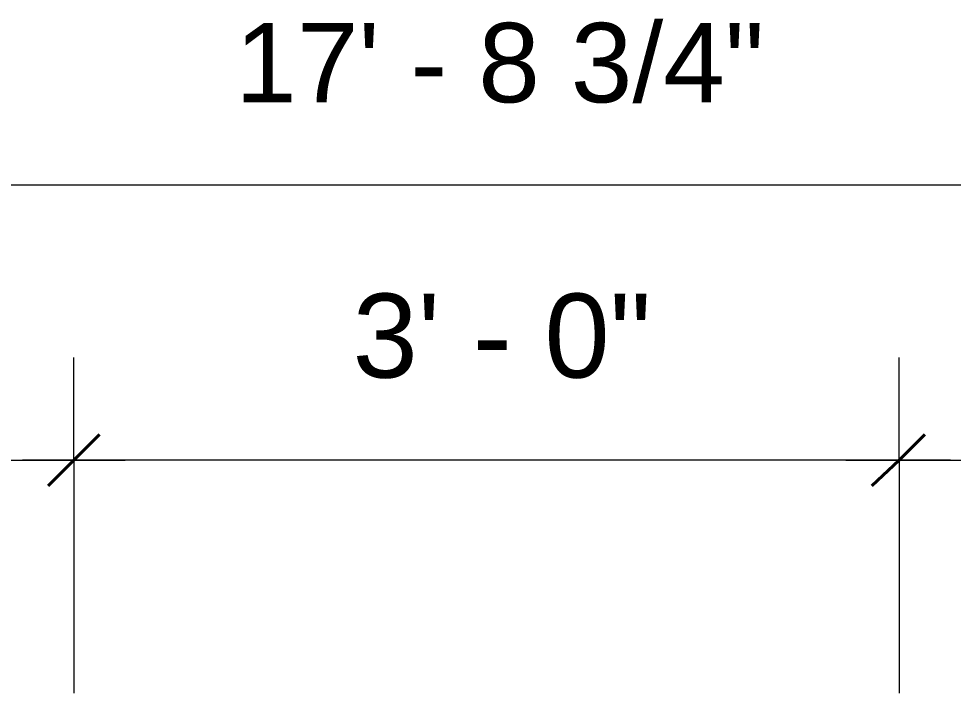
# Model space of a CAD drawing. Header units: inches. Extents: x -6061 to 13621, y -296 to 7483.
# Drawn here: x -5353.18 to -5312.37, y 373.91 to 403.35 of the extents above; entities that cross this region are included whole.
import ezdxf

# ---------------------------------------------------------------- set-up
doc = ezdxf.new("R2010")
doc.units = ezdxf.units.IN
doc.header["$MEASUREMENT"] = 0
doc.layers.get('0').update_dxf_attribs({"linetype": 'CONTINUOUS'})
doc.styles.add('Arial$001H0', font='arial.ttf')

msp = doc.modelspace()

# ---------------------------------------------------------------- linework, layer by layer
at = {"color": 7, "linetype": 'Continuous', "lineweight": 9, "true_color": 0x000007}
for p, q in [((-5441.4385, 396.09638), (-5224.07289, 396.09638)), ((-5350.77605, 384.08281), (-5350.77605, 388.56787)), ((-5350.77605, 384.08281), (-5350.77605, 388.56787)), ((-5314.73533, 384.08281), (-5314.73533, 388.56787)), ((-5314.73533, 384.08281), (-5314.73533, 388.56787)), ((-5394.98601, 384.08281), (-5348.53352, 384.08281)), ((-5312.4928, 384.08281), (-5353.01859, 384.08281)), ((-5350.77605, 384.08281), (-5350.77605, 373.91131)), ((-5350.77605, 384.08281), (-5350.77605, 373.91131)), ((-5317.05795, 384.08281), (-5270.52538, 384.08281)), ((-5314.73533, 384.08281), (-5314.73533, 373.91131)), ((-5314.73533, 384.08281), (-5314.73533, 373.91131))]:
    msp.add_line(p, q, dxfattribs=at)
at = {"color": 7, "linetype": 'Continuous', "lineweight": 40, "true_color": 0x000007}
for p, q in [((-5350.77605, 384.08281), (-5349.65479, 385.20407)), ((-5350.77605, 384.08281), (-5349.65479, 385.20407)), ((-5314.73533, 384.08281), (-5313.61406, 385.20407)), ((-5314.73533, 384.08281), (-5313.61406, 385.20407)), ((-5350.77605, 384.08281), (-5351.89732, 382.96154)), ((-5350.77605, 384.08281), (-5351.89732, 382.96154)), ((-5314.73533, 384.08281), (-5315.93669, 382.96154)), ((-5314.73533, 384.08281), (-5315.93669, 382.96154))]:
    msp.add_line(p, q, dxfattribs=at)

# ---------------------------------------------------------------- texts
at = {"color": 7, "true_color": 0x000007, "style": 'Arial$001H0'}
for s, height, p in [('17\' - 8 3/4"', 3.4665915, (-5343.72836, 399.7002)), ('3\' - 0"', 3.667117, (-5338.60254, 387.68663))]:
    msp.add_text(s, height=height, dxfattribs=at).set_placement(p)

doc.saveas('drawing.dxf')
